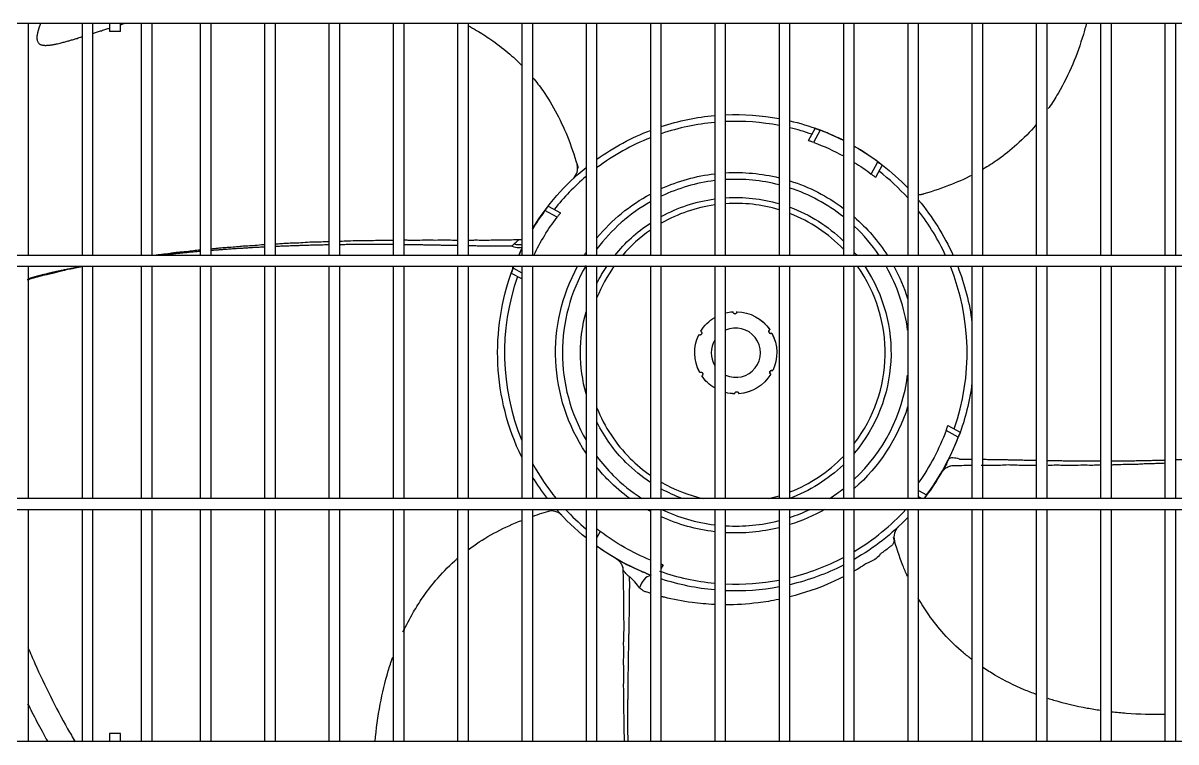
# Model space of a CAD drawing. Header units: millimetres. Extents: x 0 to 504600, y 0 to 118800.
# Drawn here: x 434387.5 to 434808.7, y 47617.4 to 47880 of the extents above; entities that cross this region are included whole.
import ezdxf

# ---------------------------------------------------------------- set-up
doc = ezdxf.new("R2010")
doc.units = ezdxf.units.MM
doc.header["$LTSCALE"] = 200
doc.layers.add('LG-AIRCON', color=240, linetype='Continuous')

# ---------------------------------------------------------------- blocks, each defined once
blk = doc.blocks.new('UXB+UXB')
at = {"layer": 'LG-AIRCON', "color": 0}
for p, q in [((-1831.81, 540.4), (-649.09, 540.4)), ((-1804.88, 455.6), (-1804.88, 540.4)), ((-1785.39, 540.39), (-1785.39, 455.61)), ((-1785.38, 540.39), (-1785.38, 455.61)), ((-1781.38, 455.61), (-1781.38, 540.39)), ((-1775.39, 540.4), (-1775.39, 537.4)), ((-1771.39, 537.4), (-1771.39, 540.4)), ((-1763.82, 540.39), (-1763.82, 455.61)), ((-1759.82, 455.61), (-1759.82, 540.39)), ((-1742.25, 540.39), (-1742.25, 455.61)), ((-1738.25, 455.61), (-1738.25, 540.39)), ((-1718.76, 540.39), (-1718.76, 455.61)), ((-1714.76, 455.61), (-1714.76, 540.39)), ((-1695.26, 540.39), (-1695.26, 455.61)), ((-1691.26, 455.61), (-1691.26, 540.39)), ((-1671.76, 540.39), (-1671.76, 455.61)), ((-1667.76, 455.61), (-1667.76, 540.39)), ((-1648.27, 540.39), (-1648.27, 455.61)), ((-1644.27, 455.61), (-1644.27, 540.39)), ((-1624.77, 540.39), (-1624.77, 455.61)), ((-1620.77, 455.61), (-1620.77, 540.39)), ((-1601.27, 540.39), (-1601.27, 455.61)), ((-1597.28, 455.61), (-1597.28, 540.39)), ((-1577.78, 540.39), (-1577.78, 455.61)), ((-1573.78, 455.61), (-1573.78, 540.39)), ((-1554.28, 540.39), (-1554.28, 455.61)), ((-1550.28, 455.61), (-1550.28, 540.39)), ((-1530.79, 540.39), (-1530.79, 455.61)), ((-1526.79, 455.61), (-1526.79, 540.39)), ((-1507.29, 540.39), (-1507.29, 455.61)), ((-1503.29, 455.61), (-1503.29, 540.39)), ((-1483.79, 540.39), (-1483.79, 455.61)), ((-1479.79, 455.61), (-1479.79, 540.39)), ((-1460.3, 540.39), (-1460.3, 455.61)), ((-1456.3, 455.61), (-1456.3, 540.39)), ((-1436.8, 540.39), (-1436.8, 455.61)), ((-1432.8, 455.61), (-1432.8, 540.39)), ((-1413.3, 540.39), (-1413.3, 455.61)), ((-1409.3, 455.61), (-1409.3, 540.39)), ((-1389.81, 540.39), (-1389.81, 455.61)), ((-1385.81, 455.61), (-1385.81, 540.39)), ((-1520.04, 497.54), (-1517.6, 501.99)), ((-1515.7, 501.29), (-1518.13, 496.86)), ((-1497.09, 485.32), (-1494.66, 489.75)), ((-1493.05, 488.52), (-1495.49, 484.07)), ((-1605.93, 483.65), (-1605.74, 483.83)), ((-1611.84, 469.54), (-1616.28, 471.97)), ((-1615.05, 473.58), (-1610.6, 471.14)), ((-649.09, 455.61), (-1831.81, 455.61)), ((-1831.81, 451.61), (-649.09, 451.61)), ((-1804.88, 366.83), (-1804.88, 451.61)), ((-1785.39, 451.61), (-1785.39, 366.83)), ((-1781.38, 366.83), (-1781.38, 451.61)), ((-1763.82, 451.61), (-1763.82, 366.83)), ((-1759.82, 366.83), (-1759.82, 451.61)), ((-1742.25, 451.61), (-1742.25, 366.83)), ((-1738.25, 366.83), (-1738.25, 451.61)), ((-1718.76, 451.61), (-1718.76, 366.83)), ((-1714.76, 366.83), (-1714.76, 451.61)), ((-1695.26, 451.61), (-1695.26, 366.83)), ((-1691.26, 366.83), (-1691.26, 451.61)), ((-1671.76, 451.61), (-1671.76, 366.83)), ((-1667.76, 366.83), (-1667.76, 451.61)), ((-1648.27, 451.61), (-1648.27, 366.83)), ((-1644.27, 366.83), (-1644.27, 451.61)), ((-1627.82, 450.94), (-1624.77, 449.26)), ((-1624.77, 451.61), (-1624.77, 366.83)), ((-1620.77, 366.83), (-1620.77, 451.61)), ((-1601.27, 451.61), (-1601.27, 366.83)), ((-1597.28, 366.83), (-1597.28, 451.61)), ((-1577.78, 451.61), (-1577.78, 366.83)), ((-1573.78, 366.83), (-1573.78, 451.61)), ((-1554.28, 451.61), (-1554.28, 366.83)), ((-1550.28, 366.83), (-1550.28, 451.61)), ((-1530.79, 451.61), (-1530.79, 366.83)), ((-1526.79, 366.83), (-1526.79, 451.61)), ((-1507.29, 451.61), (-1507.29, 366.83)), ((-1503.29, 366.83), (-1503.29, 451.61)), ((-1483.79, 451.61), (-1483.79, 366.83)), ((-1479.79, 366.83), (-1479.79, 451.61)), ((-1460.3, 451.61), (-1460.3, 366.83)), ((-1456.3, 366.83), (-1456.3, 451.61)), ((-1436.8, 451.61), (-1436.8, 366.83)), ((-1432.8, 366.83), (-1432.8, 451.61)), ((-1413.3, 451.61), (-1413.3, 366.83)), ((-1409.3, 366.83), (-1409.3, 451.61)), ((-1389.81, 451.61), (-1389.81, 366.83)), ((-1385.81, 366.83), (-1385.81, 451.61)), ((-1624.77, 446.98), (-1628.51, 449.04)), ((-1469.09, 393.51), (-1464.65, 391.07)), ((-1465.34, 389.17), (-1469.77, 391.6)), ((-649.09, 366.82), (-1831.81, 366.82)), ((-1479.79, 369.73), (-1476.88, 368.13)), ((-1478.66, 366.82), (-1479.79, 367.45)), ((-1831.81, 362.83), (-649.09, 362.83)), ((-1804.88, 278.04), (-1804.88, 362.83)), ((-1785.39, 362.83), (-1785.39, 278.04)), ((-1781.38, 278.04), (-1781.38, 362.83)), ((-1763.82, 362.83), (-1763.82, 278.04)), ((-1759.82, 278.04), (-1759.82, 362.83)), ((-1742.25, 362.83), (-1742.25, 278.04)), ((-1738.25, 278.04), (-1738.25, 362.83)), ((-1718.76, 362.83), (-1718.76, 278.04)), ((-1714.76, 278.04), (-1714.76, 362.83)), ((-1695.26, 362.83), (-1695.26, 278.04)), ((-1691.26, 278.04), (-1691.26, 362.83)), ((-1671.76, 362.83), (-1671.76, 278.04)), ((-1667.76, 278.04), (-1667.76, 362.83)), ((-1648.27, 362.83), (-1648.27, 278.04)), ((-1644.27, 278.04), (-1644.27, 362.83)), ((-1624.77, 362.83), (-1624.77, 278.04)), ((-1620.77, 278.04), (-1620.77, 362.83)), ((-1601.27, 362.83), (-1601.27, 278.04)), ((-1597.28, 278.04), (-1597.28, 362.83)), ((-1577.78, 362.83), (-1577.78, 278.04)), ((-1573.78, 278.04), (-1573.78, 362.83)), ((-1554.28, 362.83), (-1554.28, 278.04)), ((-1550.28, 278.04), (-1550.28, 362.83)), ((-1530.79, 362.83), (-1530.79, 278.04)), ((-1526.79, 278.04), (-1526.79, 362.83)), ((-1507.29, 362.83), (-1507.29, 278.04)), ((-1503.29, 278.04), (-1503.29, 362.83)), ((-1483.79, 362.83), (-1483.79, 278.04)), ((-1479.79, 278.04), (-1479.79, 362.83)), ((-1460.3, 362.83), (-1460.3, 278.04)), ((-1456.3, 278.04), (-1456.3, 362.83)), ((-1436.8, 362.83), (-1436.8, 278.04)), ((-1432.8, 278.04), (-1432.8, 362.83)), ((-1413.3, 362.83), (-1413.3, 278.04)), ((-1409.3, 278.04), (-1409.3, 362.83)), ((-1389.81, 362.83), (-1389.81, 278.04)), ((-1385.81, 278.04), (-1385.81, 362.83)), ((-1610.17, 360.7), (-1610.35, 360.9)), ((-1596.07, 354.79), (-1597.28, 352.59)), ((-1487.23, 356.46), (-1487.42, 356.28)), ((-1573.12, 342.57), (-1573.78, 341.37)), ((-649.09, 278.04), (-1831.81, 278.04)), ((-1775.39, 281.04), (-1775.39, 278.04)), ((-1771.39, 281.04), (-1775.39, 281.04)), ((-1771.39, 278.04), (-1771.39, 281.04))]:
    blk.add_line(p, q, dxfattribs=at)
at = {"layer": 'LG-AIRCON', "color": 0, "extrusion": (0, 0, -1)}
for centre, radius, start, end in [((1546.58, 420.05), 86.99, 71.7788, 84.9192), ((1546.58, 420.05), 86.99, 87.5599, 100.4611), ((1546.58, 420.05), 86.99, 54.354, 68.9829), ((1546.58, 420.05), 86.99, 103.1523, 110.4357), ((1546.58, 420.05), 81.91, 110.3267, 118.6663), ((1546.58, 420.05), 86.99, 119.8462, 136.2041), ((1546.58, 420.05), 81.91, 121.9061, 127.1733), ((1546.58, 420.05), 86.99, 31.4717, 51.0407), ((1546.58, 420.05), 65.82, 65.5875, 83.2781), ((1546.58, 420.05), 65.82, 86.7712, 103.8825), ((1546.58, 420.05), 65.82, 107.4994, 126.6469), ((1546.58, 420.05), 65.82, 39.6281, 61.7062), ((1546.58, 420.05), 56.71, 61.3406, 82.1925), ((1546.58, 420.05), 56.71, 86.2537, 106.1662), ((1546.58, 420.05), 56.71, 110.4244, 133.8468), ((1546.58, 420.05), 86.99, 140.1562, 155.8727), ((1546.58, 420.05), 81.91, 25.7297, 37.1733), ((1546.58, 420.05), 65.82, 131.1187, 147.3019), ((1546.58, 420.05), 56.71, 38.8237, 56.6212), ((1546.58, 420.05), 65.82, 32.6925, 33.8006), ((1546.58, 420.05), 56.71, 139.7531, 141.1706), ((1546.58, 420.05), 65.82, 326.1881, 28.6481), ((1546.58, 420.05), 56.71, 26.6287, 33.8063), ((1546.58, 420.05), 56.71, 146.1881, 220.2356), ((1546.58, 420.05), 65.82, 151.3463, 162.5288), ((1546.58, 420.05), 86.99, 158.7281, 172.7104), ((1546.58, 420.05), 86.99, 334.013, 20.4357), ((1546.58, 420.05), 56.71, 344.6606, 15.3281), ((1546.58, 420.05), 15, 75.7067, 85.8849), ((1546.58, 420.05), 15, 75.707, 85.7851), ((1546.91, 435.05), 0.75, 180.1825, 357.3175), ((1546.58, 420.05), 15, 91.5149, 145.7851), ((1546.58, 420.05), 15, 91.6151, 145.8849), ((1546.58, 420.05), 15, 31.5149, 59.0994), ((1546.58, 420.05), 15, 31.6151, 59.0993), ((1546.58, 420.05), 15, 331.6151, 25.8849), ((1546.58, 420.05), 15, 331.5149, 25.7851), ((1559.73, 427.27), 0.75, 120.1825, 297.3175), ((1533.76, 427.83), 0.75, 240.1825, 57.3175), ((1546.58, 420.05), 15, 151.5149, 205.7863), ((1546.58, 420.05), 15, 151.6151, 205.8849), ((1559.4, 412.27), 0.75, 60.1825, 237.3175), ((1533.43, 412.84), 0.75, 300.1825, 117.3175), ((1546.58, 420.05), 15, 300.8995, 325.8849), ((1546.58, 420.05), 15, 300.8996, 325.7851), ((1546.58, 420.05), 15, 211.6151, 265.8849), ((1546.58, 420.05), 15, 211.5137, 265.7851), ((1546.58, 420.05), 86.99, 187.2888, 200.4357), ((1546.58, 420.05), 15, 271.6151, 284.293), ((1546.58, 420.05), 15, 271.5149, 284.2929), ((1546.25, 405.06), 0.75, 0.1825, 177.3175), ((1546.58, 420.05), 65.82, 197.46, 228.87), ((1546.58, 420.05), 56.71, 315, 333.36), ((1546.58, 420.05), 81.91, 200.3267, 215.3728), ((1546.58, 420.05), 56.71, 303.3675, 315), ((1546.58, 420.05), 56.71, 226.1419, 249.8006), ((1546.58, 420.05), 86.99, 207.6697, 217.7283), ((1546.58, 420.05), 65.82, 315, 320.3606), ((1546.58, 420.05), 86.99, 322.2719, 328.5298), ((1546.58, 420.05), 65.82, 306.0225, 315), ((1546.58, 420.05), 56.71, 290.1825, 298.6481), ((1546.58, 420.05), 86.99, 308.9608, 318.8617), ((1546.58, 420.05), 65.82, 298.2825, 299.5987), ((1546.58, 420.05), 65.82, 240.3844, 252.4894), ((1546.58, 420.05), 65.82, 276.7106, 294.4012), ((1546.58, 420.05), 86.99, 223.7974, 240.1554), ((1546.58, 420.05), 81.91, 292.3896, 307.1733), ((1546.58, 420.05), 65.82, 256.1063, 273.2175), ((1546.58, 420.05), 86.99, 297.6697, 305.6475), ((1546.58, 420.05), 86.99, 243.1491, 256.8469), ((1546.58, 420.05), 86.99, 275.0787, 288.2204), ((1546.58, 420.05), 86.99, 259.5381, 272.4392)]:
    blk.add_arc(centre, radius, start, end, dxfattribs=at)
at = {"layer": 'LG-AIRCON', "color": 0}
for radius, start, end in [(84.49, 95.2309, 108.779), (84.49, 79.2259, 92.5124), (84.49, 70.7868, 76.4509), (86.91, 63.1224, 69.1851), (84.49, 111.6703, 126.8719), (86.91, 53.3149, 60.1257), (84.49, 130.3428, 141.7132), (84.49, 41.9985, 51.7132), (63.32, 96.9862, 115.4419), (63.32, 75.5606, 93.3525), (63.32, 51.6487, 71.7863), (86.91, 143.3149, 148.6118), (63.32, 119.52, 143.19), (54.55, 98.1225, 119.9138), (54.55, 73.17, 93.8925), (84.49, 24.8886, 37.7673), (54.55, 43.9256, 68.7262), (54.55, 124.8862, 139.32), (63.32, 34.1663, 46.8731), (86.91, 154.1151, 155.8497), (63.32, 149.7431, 210.2569), (54.55, 144.6525, 158.3381), (54.55, 322.5206, 35.3531), (63.32, 7.4588, 29.8969), (84.49, 340.7868, 21.933), (84.49, 160.7868, 202.2588), (9, 245.7, 114.3), (9, 148.86, 211.14), (63.32, 313.1269, 352.5413), (54.55, 201.6619, 225), (86.91, 323.3149, 339.1851), (84.49, 208.5801, 219.0506), (63.32, 216.81, 225), (54.55, 225, 235.1138), (54.55, 291.2737, 316.0744), (63.32, 225, 237.2006), (54.55, 240.0863, 257.3662), (54.55, 282.6281, 286.83), (63.32, 302.7938, 308.3513), (84.49, 222.6368, 229.6553), (63.32, 244.6538, 263.0137), (63.32, 288.2138, 295.3407), (84.49, 300.8221, 317.3623), (63.32, 266.6475, 284.4394), (86.91, 234.3167, 249.1851), (84.49, 283.5504, 297.7135), (84.49, 250.7868, 264.7704), (84.49, 267.4888, 280.7754)]:
    blk.add_arc((-1546.58, 420.05), radius, start, end, dxfattribs=at)
at = {"layer": 'LG-AIRCON', "color": 0, "extrusion": (5.89787e-06, 5.50525e-06, 1)}
blk.add_arc((-1609.36, 487.29, -0.02), 5, 313.0877, 16.4735, dxfattribs=at)
at = {"layer": 'LG-AIRCON', "color": 0, "extrusion": (5.03151e-06, -5.39034e-06, 1)}
blk.add_arc((-1479.34, 482.83, -0.02), 5, 264.8443, 286.4677, dxfattribs=at)
at = {"layer": 'LG-AIRCON', "color": 0, "extrusion": (-5.25028e-06, 5.62471e-06, 1)}
blk.add_arc((-1613.82, 357.28, 0.02), 5, 43.0877, 106.4725, dxfattribs=at)
at = {"layer": 'LG-AIRCON', "color": 0, "extrusion": (-6.04419e-06, -5.64183e-06, 1)}
blk.add_arc((-1483.8, 352.82, 0.02), 5, 133.0877, 196.4734, dxfattribs=at)
at = {"layer": 'LG-AIRCON', "color": 0}
for centre, major_axis, ratio, start_param, end_param in [((-1628.05, 462.77), (-4.43, 2.32), 0.512974, 1.938544, 2.629244), ((-1632.78, 452.17), (4.68, -1.75), 0.588101, 0, 0.392495), ((-1578.7, 333.86), (1.75, 4.68), 0.588101, 0.279088, 1.726902)]:
    blk.add_ellipse(centre, major_axis=major_axis, ratio=ratio, start_param=start_param, end_param=end_param, dxfattribs=at)
for points, knots in [([(-1800.44, 540.42), (-1800.59, 540.06), (-1801.18, 538.64), (-1801.82, 536.7), (-1801.91, 534.68), (-1801.67, 533.76), (-1801.31, 533.19), (-1800.86, 532.75), (-1800.46, 532.56), (-1800.15, 532.49)], [0, 0, 0, 0, 0.125875, 0.501642, 0.656556, 0.790033, 0.847053, 0.89779, 1, 1, 1, 1]), ([(-1771.39, 539.84), (-1771.08, 539.93), (-1770.43, 540.13), (-1769.75, 540.34), (-1769.39, 540.45), (-1769.37, 540.45)], [0, 0, 0, 0, 0.464341, 0.973106, 1, 1, 1, 1]), ([(-1644.2, 539.42), (-1643.21, 538.89), (-1640.45, 537.34), (-1635.56, 534.24), (-1629.97, 529.99), (-1626.31, 526.59), (-1624.68, 524.92)], [0, 0, 0, 0, 0.139399, 0.390327, 0.714739, 1, 1, 1, 1]), ([(-1418.49, 540.37), (-1418.84, 539), (-1420.24, 533.95), (-1423.34, 525.24), (-1427.74, 516.37), (-1431.09, 511.1), (-1432.35, 509.27), (-1432.46, 509.12)], [0, 0, 0, 0, 0.124316, 0.45964, 0.807719, 0.983963, 1, 1, 1, 1]), ([(-1800.28, 532.53), (-1800.13, 532.48), (-1799.87, 532.42), (-1799.57, 532.37), (-1799.12, 532.32), (-1798.75, 532.31), (-1798.31, 532.32), (-1797.8, 532.35), (-1797.35, 532.39), (-1796.75, 532.47), (-1796.23, 532.55), (-1795.59, 532.66), (-1794.99, 532.78), (-1794.23, 532.94), (-1793.44, 533.13), (-1792.63, 533.33), (-1791.9, 533.52), (-1791.17, 533.72), (-1790.29, 533.96), (-1789.38, 534.23), (-1788.31, 534.54), (-1787.36, 534.83), (-1786.39, 535.12), (-1785.77, 535.31), (-1785.44, 535.42), (-1785.39, 535.43)], [0, 0, 0, 0, 0.061068, 0.102482, 0.143896, 0.18531, 0.226724, 0.268138, 0.309552, 0.350965, 0.392379, 0.433793, 0.475207, 0.516621, 0.578742, 0.620156, 0.66157, 0.702984, 0.744398, 0.806519, 0.847933, 0.910054, 0.951468, 0.992881, 1, 1, 1, 1]), ([(-1781.27, 536.73), (-1781.22, 536.75), (-1780.71, 536.91), (-1779.73, 537.22), (-1778.47, 537.62), (-1777.24, 538.01), (-1776.25, 538.32), (-1775.58, 538.53), (-1775.4, 538.59)], [0, 0, 0, 0, 0.02815, 0.268086, 0.508023, 0.66798, 0.907917, 1, 1, 1, 1]), ([(-1771.39, 537.4), (-1771.39, 537.4), (-1771.41, 537.4), (-1771.5, 537.4), (-1771.58, 537.4), (-1771.83, 537.4), (-1771.98, 537.4), (-1772.33, 537.4), (-1772.54, 537.4), (-1772.96, 537.4), (-1773.19, 537.4), (-1773.64, 537.4), (-1773.86, 537.4), (-1774.28, 537.4), (-1774.48, 537.4), (-1774.83, 537.4), (-1774.98, 537.4), (-1775.21, 537.4), (-1775.3, 537.4), (-1775.37, 537.4), (-1775.39, 537.4), (-1775.39, 537.4)], [0, 0, 0, 0, 0.072796, 0.072796, 0.180355, 0.180355, 0.287914, 0.287914, 0.395473, 0.395473, 0.503031, 0.503031, 0.61059, 0.61059, 0.718149, 0.718149, 0.825708, 0.825708, 0.933267, 0.933267, 1, 1, 1, 1]), ([(-1620.68, 520.49), (-1619.42, 518.98), (-1616.23, 514.8), (-1611.66, 507.29), (-1607.42, 497.75), (-1605.16, 490.98), (-1604.2, 487.48)], [0, 0, 0, 0, 0.160983, 0.427877, 0.710763, 1, 1, 1, 1]), ([(-1517.6, 501.99), (-1517.6, 501.99), (-1517.56, 501.97), (-1517.42, 501.93), (-1517.32, 501.89), (-1517.06, 501.79), (-1516.89, 501.74), (-1516.54, 501.61), (-1516.34, 501.53), (-1515.99, 501.4), (-1515.84, 501.35), (-1515.7, 501.29)], [0, 0, 0, 0, 0.211758, 0.211758, 0.423432, 0.423432, 0.636431, 0.636431, 0.852021, 0.852021, 1, 1, 1, 1]), ([(-1507.73, 497.86), (-1507.93, 497.96), (-1508.13, 498.05), (-1509.3, 498.59), (-1510.27, 499.03), (-1512.11, 499.85), (-1512.97, 500.23), (-1514.62, 500.94), (-1515.42, 501.27), (-1516.21, 501.56)], [0, 0, 0, 0, 0.07319, 0.07319, 0.416738, 0.416738, 0.719921, 0.719921, 1, 1, 1, 1]), ([(-1436.79, 503.47), (-1436.84, 503.4), (-1439.05, 500.79), (-1443.48, 496.2), (-1450.08, 490.94), (-1454.37, 488.19), (-1456.21, 487.11)], [0, 0, 0, 0, 0.009856, 0.405385, 0.751633, 1, 1, 1, 1]), ([(-1518.13, 496.86), (-1518.34, 496.94), (-1518.56, 497.02), (-1518.97, 497.16), (-1519.16, 497.23), (-1519.5, 497.35), (-1519.64, 497.4), (-1519.87, 497.48), (-1519.95, 497.51), (-1520.02, 497.53), (-1520.04, 497.54), (-1520.04, 497.54)], [0, 0, 0, 0, 0.21816, 0.21816, 0.436362, 0.436362, 0.653817, 0.653817, 0.868707, 0.868707, 1, 1, 1, 1]), ([(-1494.66, 489.75), (-1494.48, 489.61), (-1494.29, 489.47), (-1493.95, 489.21), (-1493.78, 489.09), (-1493.5, 488.87), (-1493.38, 488.78), (-1493.19, 488.63), (-1493.12, 488.58), (-1493.06, 488.53), (-1493.05, 488.52), (-1493.05, 488.52)], [0, 0, 0, 0, 0.217793, 0.217793, 0.435623, 0.435623, 0.652794, 0.652794, 0.867695, 0.867695, 1, 1, 1, 1]), ([(-1495.49, 484.07), (-1495.49, 484.07), (-1495.52, 484.1), (-1495.64, 484.19), (-1495.72, 484.26), (-1495.94, 484.43), (-1496.07, 484.53), (-1496.37, 484.77), (-1496.54, 484.9), (-1496.84, 485.13), (-1496.96, 485.22), (-1497.09, 485.32)], [0, 0, 0, 0, 0.211356, 0.211356, 0.422617, 0.422617, 0.635365, 0.635365, 0.851032, 0.851032, 1, 1, 1, 1]), ([(-1460.27, 484.9), (-1463.06, 483.48), (-1469.24, 480.77), (-1475.65, 478.63), (-1479.16, 477.67)], [0, 0, 0, 0, 0.466455, 1, 1, 1, 1]), ([(-1616.28, 471.97), (-1616.14, 472.16), (-1616, 472.34), (-1615.74, 472.69), (-1615.62, 472.85), (-1615.4, 473.13), (-1615.31, 473.25), (-1615.16, 473.44), (-1615.11, 473.51), (-1615.06, 473.57), (-1615.05, 473.58), (-1615.05, 473.58)], [0, 0, 0, 0, 0.217793, 0.217793, 0.435623, 0.435623, 0.652794, 0.652794, 0.867695, 0.867695, 1, 1, 1, 1]), ([(-1610.6, 471.14), (-1610.6, 471.14), (-1610.62, 471.11), (-1610.72, 471), (-1610.78, 470.91), (-1610.96, 470.69), (-1611.06, 470.56), (-1611.29, 470.26), (-1611.43, 470.09), (-1611.65, 469.79), (-1611.75, 469.67), (-1611.84, 469.54)], [0, 0, 0, 0, 0.211356, 0.211356, 0.422617, 0.422617, 0.635365, 0.635365, 0.851032, 0.851032, 1, 1, 1, 1]), ([(-1718.77, 459.48), (-1718.83, 459.48), (-1720.05, 459.39), (-1722.07, 459.18), (-1724.2, 459.03), (-1725.94, 458.96), (-1727.57, 458.88), (-1729.68, 458.6), (-1732, 458.45), (-1734.18, 458.31), (-1736.21, 458.12), (-1737.51, 457.96), (-1738.29, 457.88)], [0, 0, 0, 0, 0.008799, 0.183646, 0.34505, 0.408603, 0.460825, 0.566791, 0.701254, 0.778856, 0.862109, 1, 1, 1, 1]), ([(-1695.27, 460.61), (-1695.45, 460.59), (-1696.57, 460.51), (-1698.29, 460.47), (-1700.5, 460.45), (-1702.89, 460.35), (-1705.42, 460.15), (-1707.57, 460.05), (-1709.29, 460.02), (-1710.87, 459.98), (-1712.66, 459.79), (-1714.07, 459.71), (-1714.75, 459.68)], [0, 0, 0, 0, 0.026236, 0.165323, 0.245888, 0.332132, 0.514466, 0.68062, 0.745287, 0.79789, 0.90324, 1, 1, 1, 1]), ([(-1695.28, 459.43), (-1695.79, 459.42), (-1696.64, 459.4), (-1698.16, 459.37), (-1699.51, 459.34), (-1701.2, 459.3), (-1702.72, 459.26), (-1704.38, 459.21), (-1705.85, 459.16), (-1707.33, 459.11), (-1708.96, 459.06), (-1710.44, 459), (-1712.07, 458.94), (-1713.4, 458.88), (-1714.41, 458.84), (-1714.75, 458.82)], [0, 0, 0, 0, 0.079108, 0.130174, 0.232307, 0.283373, 0.385506, 0.462105, 0.538704, 0.615303, 0.691903, 0.794035, 0.845101, 0.947234, 1, 1, 1, 1]), ([(-1671.82, 461.06), (-1672.11, 461.06), (-1673.41, 461.03), (-1674.82, 461.04), (-1676.44, 461.07), (-1677.27, 461.06), (-1678.8, 460.97), (-1680.58, 460.89), (-1682.75, 460.93), (-1685.28, 460.94), (-1688.15, 460.8), (-1690.12, 460.72), (-1691.2, 460.71), (-1691.25, 460.71)], [0, 0, 0, 0, 0.047203, 0.219949, 0.250675, 0.278328, 0.333689, 0.467407, 0.546264, 0.63201, 0.815334, 0.990362, 1, 1, 1, 1]), ([(-1671.74, 459.53), (-1671.86, 459.53), (-1672.31, 459.54), (-1673.23, 459.54), (-1674.53, 459.55), (-1675.99, 459.56), (-1677.45, 459.56), (-1678.92, 459.57), (-1680.4, 459.57), (-1681.73, 459.56), (-1683.24, 459.56), (-1684.6, 459.55), (-1686.28, 459.54), (-1687.61, 459.53), (-1689.25, 459.52), (-1690.35, 459.5), (-1691.12, 459.49), (-1691.23, 459.49)], [0, 0, 0, 0, 0.018658, 0.069393, 0.145495, 0.221596, 0.297698, 0.3738, 0.449902, 0.526003, 0.576738, 0.678207, 0.728941, 0.83041, 0.881145, 0.982614, 1, 1, 1, 1]), ([(-1648.23, 459.16), (-1648.68, 459.17), (-1649.6, 459.19), (-1650.86, 459.21), (-1652.12, 459.23), (-1653.38, 459.26), (-1654.63, 459.28), (-1655.88, 459.31), (-1657.12, 459.33), (-1658.37, 459.35), (-1659.62, 459.38), (-1660.88, 459.4), (-1662.15, 459.42), (-1663.58, 459.44), (-1664.87, 459.46), (-1666.35, 459.48), (-1667.21, 459.49), (-1667.74, 459.49), (-1667.77, 459.49)], [0, 0, 0, 0, 0.071605, 0.144526, 0.19314, 0.266061, 0.338983, 0.387597, 0.460518, 0.533439, 0.582053, 0.654974, 0.727896, 0.77651, 0.873738, 0.922352, 0.995273, 1, 1, 1, 1]), ([(-1648.25, 461), (-1648.39, 461), (-1649.47, 461.06), (-1652.54, 461.18), (-1655.64, 461.07), (-1658.1, 461.12), (-1659.35, 461.15), (-1661.18, 461.13), (-1663.14, 460.96), (-1665.64, 461.08), (-1666.93, 461.12), (-1667.44, 461.12)], [0, 0, 0, 0, 0.020061, 0.161151, 0.438961, 0.54767, 0.590018, 0.628584, 0.811988, 0.925322, 1, 1, 1, 1]), ([(-1628.46, 458.94), (-1628.62, 458.94), (-1629.03, 458.94), (-1629.88, 458.93), (-1630.8, 458.93), (-1631.74, 458.94), (-1632.57, 458.93), (-1633.39, 458.94), (-1634.34, 458.95), (-1635.35, 458.95), (-1636.46, 458.96), (-1637.45, 458.98), (-1638.52, 458.99), (-1639.51, 459), (-1640.52, 459.02), (-1641.67, 459.04), (-1642.69, 459.05), (-1643.62, 459.07), (-1644.12, 459.08), (-1644.32, 459.08)], [0, 0, 0, 0, 0.033268, 0.086429, 0.166172, 0.219334, 0.272495, 0.325657, 0.378819, 0.458561, 0.511723, 0.591466, 0.644627, 0.697789, 0.777532, 0.830693, 0.910436, 0.963598, 1, 1, 1, 1]), ([(-1624.79, 461.32), (-1626.75, 461.25), (-1630.71, 461.14), (-1634.93, 461.11), (-1637.79, 461.09), (-1639.01, 461.1), (-1640.32, 461.09), (-1641.41, 461.11), (-1642.42, 461.1), (-1643.36, 461.06), (-1643.96, 461.03), (-1644.3, 461)], [0, 0, 0, 0, 0.295836, 0.599217, 0.63578, 0.724251, 0.792145, 0.857546, 0.898871, 0.942551, 1, 1, 1, 1]), ([(-1628.46, 458.94), (-1628.46, 458.94), (-1628.46, 458.94), (-1628.17, 459.25), (-1627.87, 459.54), (-1627.57, 459.81)], [0, 0, 0, 0, 0.000046, 0.000046, 1, 1, 1, 1]), ([(-1627.57, 459.81), (-1627.05, 460.28), (-1626.54, 460.72), (-1625.98, 461.16), (-1625.88, 461.25), (-1625.91, 461.27)], [0, 0, 0, 0, 0.677972, 0.677972, 1, 1, 1, 1]), ([(-1624.76, 461.42), (-1625.16, 461.28), (-1625.59, 461.2), (-1626.01, 461.26), (-1626.02, 461.26)], [0, 0, 0, 0, 0.962907, 1, 1, 1, 1]), ([(-1742.23, 457.52), (-1742.44, 457.51), (-1743.02, 457.46), (-1744.51, 457.33), (-1746.68, 456.97), (-1749.23, 456.78), (-1751.51, 456.55), (-1753.8, 456.25), (-1756.07, 455.91), (-1757.98, 455.73), (-1759, 455.61)], [0, 0, 0, 0, 0.037568, 0.099793, 0.235444, 0.406173, 0.503648, 0.608785, 0.82508, 1, 1, 1, 1]), ([(-1742.23, 457.03), (-1742.45, 457.02), (-1743.3, 456.94), (-1744.47, 456.84), (-1746.04, 456.7), (-1747.45, 456.56), (-1749.04, 456.41), (-1750.47, 456.27), (-1751.89, 456.12), (-1753.45, 455.96), (-1754.83, 455.82), (-1755.95, 455.69), (-1756.47, 455.64), (-1756.67, 455.61)], [0, 0, 0, 0, 0.045948, 0.175933, 0.240925, 0.370909, 0.468398, 0.565886, 0.663374, 0.760863, 0.890847, 0.955839, 1, 1, 1, 1]), ([(-1718.86, 458.63), (-1719.14, 458.61), (-1720.09, 458.56), (-1721.35, 458.5), (-1722.97, 458.41), (-1724.42, 458.32), (-1726.03, 458.22), (-1727.64, 458.12), (-1729.09, 458.03), (-1730.71, 457.92), (-1732.18, 457.82), (-1733.83, 457.7), (-1735.29, 457.6), (-1736.74, 457.48), (-1737.71, 457.41), (-1738.19, 457.37), (-1738.21, 457.37)], [0, 0, 0, 0, 0.043677, 0.144139, 0.194371, 0.294833, 0.370179, 0.445526, 0.545988, 0.596219, 0.696681, 0.772028, 0.847375, 0.922721, 0.998068, 1, 1, 1, 1]), ([(-1628.32, 458.92), (-1627.42, 458.63), (-1626.56, 458.47), (-1625.41, 458.47), (-1625.03, 458.54), (-1624.75, 458.66)], [0, 0, 0, 0, 0.604116, 0.604116, 1, 1, 1, 1]), ([(-1785.43, 451.44), (-1786.08, 451.31), (-1788.24, 450.86), (-1790.35, 450.46), (-1793.85, 449.69), (-1795.9, 449.05), (-1798.26, 448.54), (-1800.07, 448.14), (-1801.89, 447.68), (-1803.35, 447.24), (-1804.31, 446.96), (-1804.91, 446.78), (-1805.21, 446.68), (-1805.37, 446.63)], [0, 0, 0, 0, 0.098734, 0.346332, 0.396322, 0.571696, 0.645977, 0.72631, 0.812723, 0.903867, 0.955533, 0.977657, 1, 1, 1, 1]), ([(-1785.45, 451.53), (-1785.67, 451.49), (-1786.45, 451.35), (-1787.5, 451.16), (-1788.87, 450.9), (-1789.96, 450.68), (-1791.32, 450.41), (-1792.39, 450.19), (-1793.59, 449.93), (-1794.66, 449.7), (-1795.85, 449.44), (-1797.03, 449.16), (-1798.09, 448.91), (-1799.13, 448.65), (-1800.18, 448.39), (-1801.21, 448.12), (-1802.22, 447.85), (-1803.22, 447.57), (-1804.16, 447.3), (-1804.7, 447.14), (-1804.88, 447.08)], [0, 0, 0, 0, 0.032531, 0.11396, 0.154675, 0.236104, 0.276818, 0.358248, 0.398962, 0.460034, 0.521106, 0.582177, 0.643249, 0.683964, 0.745036, 0.806107, 0.846822, 0.907894, 0.968965, 1, 1, 1, 1]), ([(-1628.51, 449.04), (-1628.51, 449.04), (-1628.5, 449.07), (-1628.45, 449.21), (-1628.42, 449.32), (-1628.32, 449.58), (-1628.26, 449.74), (-1628.13, 450.09), (-1628.06, 450.3), (-1627.93, 450.64), (-1627.87, 450.79), (-1627.82, 450.94)], [0, 0, 0, 0, 0.211758, 0.211758, 0.423432, 0.423432, 0.636431, 0.636431, 0.852021, 0.852021, 1, 1, 1, 1]), ([(-1547.68, 435.03), (-1547.68, 434.84), (-1547.5, 434.44), (-1547.01, 434.26), (-1546.63, 434.34), (-1546.38, 434.51), (-1546.22, 434.77), (-1546.18, 434.97), (-1546.18, 435.06)], [0, 0, 0, 0, 0.25, 0.5, 0.625, 0.75, 0.875, 1, 1, 1, 1]), ([(-1534.16, 428.5), (-1534.32, 428.4), (-1534.58, 428.04), (-1534.5, 427.53), (-1534.23, 427.24), (-1533.96, 427.11), (-1533.65, 427.1), (-1533.46, 427.17), (-1533.38, 427.22)], [0, 0, 0, 0, 0.25, 0.5, 0.625, 0.75, 0.875, 1, 1, 1, 1]), ([(-1533.06, 413.52), (-1533.22, 413.61), (-1533.66, 413.66), (-1534.06, 413.32), (-1534.18, 412.95), (-1534.16, 412.65), (-1534.01, 412.38), (-1533.86, 412.25), (-1533.78, 412.2)], [0, 0, 0, 0, 0.25, 0.5, 0.625, 0.75, 0.875, 1, 1, 1, 1]), ([(-1469.77, 391.6), (-1469.69, 391.82), (-1469.62, 392.03), (-1469.47, 392.44), (-1469.4, 392.63), (-1469.28, 392.97), (-1469.23, 393.12), (-1469.15, 393.34), (-1469.12, 393.42), (-1469.1, 393.49), (-1469.09, 393.51), (-1469.09, 393.51)], [0, 0, 0, 0, 0.21816, 0.21816, 0.436362, 0.436362, 0.653817, 0.653817, 0.868707, 0.868707, 1, 1, 1, 1]), ([(-1468.77, 381.2), (-1468.68, 381.4), (-1468.58, 381.61), (-1468.04, 382.77), (-1467.6, 383.74), (-1466.79, 385.58), (-1466.41, 386.44), (-1465.7, 388.1), (-1465.36, 388.89), (-1465.07, 389.68)], [0, 0, 0, 0, 0.07319, 0.07319, 0.416738, 0.416738, 0.719921, 0.719921, 1, 1, 1, 1]), ([(-1464.65, 391.07), (-1464.65, 391.07), (-1464.66, 391.03), (-1464.71, 390.89), (-1464.74, 390.79), (-1464.84, 390.53), (-1464.9, 390.37), (-1465.03, 390.01), (-1465.1, 389.81), (-1465.23, 389.46), (-1465.29, 389.32), (-1465.34, 389.17)], [0, 0, 0, 0, 0.211758, 0.211758, 0.423432, 0.423432, 0.636431, 0.636431, 0.852021, 0.852021, 1, 1, 1, 1]), ([(-1464.84, 381.19), (-1465.74, 381.48), (-1466.6, 381.63), (-1467.99, 381.64), (-1468.51, 381.48), (-1468.77, 381.2)], [0, 0, 0, 0, 0.5, 0.5, 1, 1, 1, 1]), ([(-1464.7, 381.17), (-1464.54, 381.17), (-1464.13, 381.17), (-1463.28, 381.17), (-1462.36, 381.18), (-1461.42, 381.17), (-1460.77, 381.17), (-1460.4, 381.17), (-1460.3, 381.17)], [0, 0, 0, 0, 0.114118, 0.296477, 0.570016, 0.752375, 0.934735, 1, 1, 1, 1]), ([(-1456.97, 379.01), (-1456.8, 379.01), (-1456.38, 379.01), (-1455.38, 379.01), (-1454.15, 379), (-1452.84, 379.02), (-1451.75, 378.99), (-1450.74, 379), (-1449.12, 379.07), (-1447.28, 379.24), (-1444.47, 379.08), (-1440.71, 378.93), (-1438.32, 379.01), (-1436.79, 379)], [0, 0, 0, 0, 0.023979, 0.057821, 0.139707, 0.202549, 0.263082, 0.301331, 0.341759, 0.491813, 0.616194, 0.749702, 1, 1, 1, 1]), ([(-1456.3, 381.14), (-1456.06, 381.13), (-1455.52, 381.13), (-1454.65, 381.12), (-1453.65, 381.1), (-1452.64, 381.09), (-1451.49, 381.07), (-1450.47, 381.05), (-1449.3, 381.03), (-1448.13, 381.01), (-1446.93, 380.99), (-1445.88, 380.97), (-1444.8, 380.94), (-1443.57, 380.92), (-1442.3, 380.9), (-1441.04, 380.87), (-1439.78, 380.85), (-1438.53, 380.82), (-1437.54, 380.8), (-1437.01, 380.79), (-1436.8, 380.79)], [0, 0, 0, 0, 0.040122, 0.086532, 0.132942, 0.202558, 0.248968, 0.318584, 0.364994, 0.43461, 0.504225, 0.550636, 0.597046, 0.666662, 0.736277, 0.782688, 0.852303, 0.921919, 0.968329, 1, 1, 1, 1]), ([(-1432.8, 380.72), (-1432.62, 380.72), (-1431.98, 380.7), (-1431.01, 380.69), (-1429.58, 380.67), (-1428.29, 380.65), (-1426.81, 380.63), (-1425.48, 380.61), (-1424.16, 380.6), (-1422.68, 380.59), (-1421.38, 380.57), (-1419.93, 380.56), (-1418.63, 380.55), (-1417.17, 380.55), (-1415.71, 380.54), (-1414.42, 380.54), (-1413.62, 380.54), (-1413.31, 380.54)], [0, 0, 0, 0, 0.027433, 0.102463, 0.152482, 0.252522, 0.302541, 0.377571, 0.4526, 0.50262, 0.602659, 0.652679, 0.727708, 0.802738, 0.877767, 0.952797, 1, 1, 1, 1]), ([(-1432.46, 378.98), (-1431.44, 379.02), (-1429.84, 379.14), (-1427.2, 379.01), (-1423.93, 378.94), (-1420.75, 379.09), (-1418.34, 379.06), (-1416.72, 379.04), (-1415.89, 379.04), (-1414.75, 379.11), (-1413.84, 379.16), (-1413.31, 379.18)], [0, 0, 0, 0, 0.153476, 0.264532, 0.383214, 0.619071, 0.799507, 0.831601, 0.860485, 0.918311, 1, 1, 1, 1]), ([(-1409.3, 380.55), (-1408.94, 380.55), (-1408.24, 380.55), (-1406.88, 380.56), (-1405.55, 380.57), (-1403.91, 380.59), (-1402.6, 380.6), (-1400.95, 380.63), (-1399.64, 380.65), (-1398, 380.67), (-1396.67, 380.7), (-1395, 380.74), (-1393.65, 380.77), (-1391.96, 380.81), (-1390.76, 380.84), (-1389.91, 380.86), (-1389.73, 380.87)], [0, 0, 0, 0, 0.054128, 0.105118, 0.207098, 0.258088, 0.360068, 0.411058, 0.513038, 0.564028, 0.666008, 0.716998, 0.818978, 0.869968, 0.971948, 1, 1, 1, 1]), ([(-1409.29, 379.17), (-1409.06, 379.17), (-1407.53, 379.18), (-1405.01, 379.31), (-1402.72, 379.4), (-1400.91, 379.4), (-1399.68, 379.4), (-1398.48, 379.45), (-1396.8, 379.59), (-1394.87, 379.64), (-1392.66, 379.66), (-1391.08, 379.72), (-1390.13, 379.78), (-1389.74, 379.8)], [0, 0, 0, 0, 0.032499, 0.217887, 0.394885, 0.465501, 0.52211, 0.573462, 0.630237, 0.769056, 0.849466, 0.935544, 1, 1, 1, 1]), ([(-1385.83, 380.99), (-1385.34, 381.01), (-1384.2, 381.05), (-1382.72, 381.11), (-1381.09, 381.17), (-1379.61, 381.23), (-1377.94, 381.31), (-1376.43, 381.38), (-1374.93, 381.45), (-1373.28, 381.53), (-1371.81, 381.61), (-1370.19, 381.7), (-1368.74, 381.78), (-1367.34, 381.87), (-1366.59, 381.91), (-1366.31, 381.93)], [0, 0, 0, 0, 0.075374, 0.176188, 0.226595, 0.327409, 0.403019, 0.47863, 0.55424, 0.629851, 0.730665, 0.781072, 0.881886, 0.957497, 1, 1, 1, 1]), ([(-1470.99, 376.83), (-1470.74, 377.19), (-1470.13, 377.9), (-1468.79, 378.58), (-1467.71, 378.93), (-1467.15, 378.85), (-1467.14, 378.84)], [0, 0, 0, 0, 0.282775, 0.623842, 0.989494, 1, 1, 1, 1]), ([(-1468.37, 378.79), (-1466.41, 378.86), (-1463.73, 378.93), (-1461.03, 378.97), (-1460.3, 378.98)], [0, 0, 0, 0, 0.728232, 1, 1, 1, 1]), ([(-1476.88, 368.13), (-1477.02, 367.95), (-1477.16, 367.76), (-1477.42, 367.42), (-1477.54, 367.26), (-1477.74, 367), (-1477.82, 366.9), (-1477.89, 366.81)], [0, 0, 0, 0, 0.355398, 0.355398, 0.710856, 0.710856, 1, 1, 1, 1]), ([(-1644.34, 348.07), (-1643.67, 348.58), (-1640.35, 351), (-1633.97, 354.88), (-1627.89, 357.6), (-1624.78, 358.83)], [0, 0, 0, 0, 0.112654, 0.555033, 1, 1, 1, 1]), ([(-1597.28, 355.73), (-1597.18, 355.65), (-1597.07, 355.56), (-1596.79, 355.34), (-1596.62, 355.21), (-1596.32, 354.98), (-1596.2, 354.88), (-1596.07, 354.79)], [0, 0, 0, 0, 0.33514, 0.33514, 0.728378, 0.728378, 1, 1, 1, 1]), ([(-1488.67, 351.46), (-1488.69, 351.46), (-1488.72, 351.42), (-1488.8, 351.22), (-1488.85, 351.06), (-1488.99, 350.56), (-1489.12, 350.21), (-1489.55, 349.61), (-1489.87, 349.47), (-1490.44, 349.09), (-1490.7, 348.88), (-1491.46, 348.19), (-1492.01, 347.78), (-1492.84, 347.21), (-1493.12, 347.05), (-1493.65, 346.65), (-1493.88, 346.38), (-1494.59, 345.53), (-1495.14, 345), (-1496.37, 344.14), (-1497.06, 343.82), (-1498.36, 343.3), (-1498.93, 343), (-1500.04, 342.31), (-1500.58, 341.91), (-1501.85, 341.14), (-1502.56, 340.74), (-1503.26, 340.35)], [0, 0, 0, 0, 0.020274, 0.020274, 0.047518, 0.047518, 0.102008, 0.102008, 0.156498, 0.156498, 0.210988, 0.210988, 0.319967, 0.319967, 0.374457, 0.374457, 0.428947, 0.428947, 0.537926, 0.537926, 0.646906, 0.646906, 0.755886, 0.755886, 0.864865, 0.864865, 1, 1, 1, 1]), ([(-1483.92, 338.39), (-1484.49, 339.7), (-1486.4, 344.35), (-1488, 349.13), (-1488.96, 352.63)], [0, 0, 0, 0, 0.284303, 1, 1, 1, 1]), ([(-1668.14, 318.06), (-1666.97, 320.55), (-1664.75, 324.8), (-1660.76, 331.08), (-1655.9, 337.46), (-1651.44, 342.08), (-1648.62, 344.58), (-1648.31, 344.85)], [0, 0, 0, 0, 0.248237, 0.430741, 0.666692, 0.9639, 1, 1, 1, 1]), ([(-1590.27, 344.84), (-1590.28, 344.84), (-1590.28, 344.84), (-1590.28, 344.84), (-1590.25, 344.82), (-1590.22, 344.8), (-1589.82, 344.56), (-1589.09, 343.97), (-1588.3, 342.83), (-1587.86, 341.67), (-1587.85, 340.94), (-1587.87, 340.67)], [0, 0, 0, 0, 0.033603, 0.066016, 0.071783, 0.077551, 0.090545, 0.331487, 0.591566, 0.854337, 1, 1, 1, 1]), ([(-1587.85, 341.84), (-1587.78, 339.89), (-1587.67, 335.92), (-1587.63, 331.7), (-1587.62, 328.85), (-1587.63, 327.62), (-1587.61, 326.31), (-1587.64, 325.22), (-1587.63, 324.21), (-1587.56, 322.59), (-1587.39, 320.75), (-1587.55, 317.94), (-1587.71, 314.09), (-1587.6, 311), (-1587.65, 308.53), (-1587.68, 307.28), (-1587.66, 305.45), (-1587.48, 303.49), (-1587.62, 300.68), (-1587.7, 297.4), (-1587.54, 294.22), (-1587.57, 291.81), (-1587.6, 290.19), (-1587.59, 289.36), (-1587.5, 287.83), (-1587.42, 286.05), (-1587.46, 283.88), (-1587.47, 281.35), (-1587.37, 279.43), (-1587.32, 278.19), (-1587.31, 278.03)], [0, 0, 0, 0, 0.086927, 0.17607, 0.186813, 0.212809, 0.232759, 0.251976, 0.264118, 0.276953, 0.324589, 0.364075, 0.406459, 0.489914, 0.52257, 0.535292, 0.546877, 0.601972, 0.636018, 0.672402, 0.744707, 0.800023, 0.809861, 0.818716, 0.836443, 0.879261, 0.904512, 0.931969, 0.990672, 1, 1, 1, 1]), ([(-1585.43, 342.25), (-1585.23, 342.15), (-1585.03, 342.05), (-1583.86, 341.51), (-1582.89, 341.07), (-1581.05, 340.26), (-1580.19, 339.88), (-1578.81, 339.29), (-1578.29, 339.07), (-1577.78, 338.86)], [0, 0, 0, 0, 0.08108, 0.08108, 0.461663, 0.461663, 0.79753, 0.79753, 1, 1, 1, 1]), ([(-1573.77, 342.79), (-1573.63, 342.74), (-1573.5, 342.7), (-1573.29, 342.62), (-1573.21, 342.6), (-1573.14, 342.57), (-1573.12, 342.57), (-1573.12, 342.57)], [0, 0, 0, 0, 0.355105, 0.355105, 0.755417, 0.755417, 1, 1, 1, 1]), ([(-1586.34, 339.07), (-1586.81, 339.59), (-1587.25, 340.09), (-1587.68, 340.65), (-1587.78, 340.75), (-1587.8, 340.72)], [0, 0, 0, 0, 0.677972, 0.677972, 1, 1, 1, 1]), ([(-1585.47, 338.18), (-1585.47, 338.18), (-1585.47, 338.18), (-1585.78, 338.46), (-1586.07, 338.77), (-1586.34, 339.07)], [0, 0, 0, 0, 0.000046, 0.000046, 1, 1, 1, 1]), ([(-1585.47, 338.18), (-1585.47, 338.02), (-1585.47, 337.6), (-1585.46, 336.76), (-1585.46, 335.84), (-1585.46, 334.9), (-1585.46, 334.06), (-1585.47, 333.25), (-1585.48, 332.29), (-1585.48, 331.29), (-1585.49, 330.17), (-1585.5, 329.19), (-1585.51, 328.12), (-1585.53, 327.12), (-1585.55, 326.11), (-1585.56, 324.96), (-1585.58, 323.94), (-1585.6, 322.77), (-1585.63, 321.6), (-1585.64, 320.4), (-1585.67, 319.35), (-1585.69, 318.27), (-1585.71, 317.04), (-1585.74, 315.77), (-1585.76, 314.51), (-1585.79, 313.25), (-1585.81, 312.01), (-1585.83, 310.76), (-1585.85, 309.51), (-1585.88, 308.26), (-1585.9, 307.01), (-1585.92, 305.75), (-1585.94, 304.49), (-1585.96, 303.05), (-1585.98, 301.76), (-1586, 300.28), (-1586.02, 298.95), (-1586.03, 297.63), (-1586.05, 296.16), (-1586.06, 294.85), (-1586.07, 293.4), (-1586.08, 292.1), (-1586.09, 290.64), (-1586.09, 289.18), (-1586.09, 287.71), (-1586.09, 286.23), (-1586.09, 284.9), (-1586.09, 283.39), (-1586.08, 282.03), (-1586.07, 280.35), (-1586.06, 279.13), (-1586.05, 278.25), (-1586.05, 278.03)], [0, 0, 0, 0, 0.009657, 0.02509, 0.048239, 0.063672, 0.079104, 0.094537, 0.109969, 0.133118, 0.148551, 0.1717, 0.187132, 0.202565, 0.225714, 0.241146, 0.264295, 0.279728, 0.302877, 0.326025, 0.341458, 0.356891, 0.380039, 0.403188, 0.418621, 0.44177, 0.464919, 0.480351, 0.5035, 0.526649, 0.542082, 0.56523, 0.588379, 0.603812, 0.634677, 0.65011, 0.673259, 0.696407, 0.71184, 0.742705, 0.758138, 0.781287, 0.804435, 0.827584, 0.850733, 0.873882, 0.897031, 0.912464, 0.943329, 0.958761, 0.989626, 1, 1, 1, 1]), ([(-1581.69, 334.14), (-1582.27, 334.76), (-1582.77, 335.6), (-1584.03, 337.05), (-1584.79, 337.66), (-1585.45, 338.31)], [0, 0, 0, 0, 0.5, 0.5, 1, 1, 1, 1]), ([(-1507.29, 338.2), (-1508.67, 337.5), (-1510.05, 336.85), (-1516.6, 333.94), (-1521.77, 332.19), (-1526.85, 330.9)], [0, 0, 0, 0, 0.21097, 0.21097, 1, 1, 1, 1]), ([(-1577.79, 332.18), (-1578.33, 332.36), (-1578.87, 332.54), (-1579.72, 332.79), (-1580.04, 332.92), (-1580.79, 333.36), (-1581.24, 333.66), (-1581.69, 334.14)], [0, 0, 0, 0, 0.427919, 0.427919, 0.71396, 0.71396, 1, 1, 1, 1]), ([(-1554.43, 328.1), (-1557.21, 328.23), (-1559.89, 328.47), (-1566.09, 329.28), (-1569.5, 329.93), (-1573.06, 330.82), (-1573.45, 330.92), (-1573.83, 331.02)], [0, 0, 0, 0, 0.387206, 0.387206, 0.93276, 0.93276, 1, 1, 1, 1]), ([(-1530.85, 329.98), (-1533.42, 329.44), (-1535.96, 329.02), (-1542.55, 328.2), (-1546.53, 327.98), (-1550.35, 328)], [0, 0, 0, 0, 0.378219, 0.378219, 1, 1, 1, 1]), ([(-1460.35, 308), (-1461.37, 308.78), (-1464.97, 311.68), (-1470.43, 316.95), (-1475.85, 323.75), (-1478.72, 328.27), (-1479.9, 330.34)], [0, 0, 0, 0, 0.130207, 0.467681, 0.763107, 1, 1, 1, 1]), ([(-1805.12, 312.44), (-1804.3, 310.47), (-1800.02, 300.5), (-1794.27, 288.99), (-1788.84, 279.56), (-1787.92, 277.99)], [0, 0, 0, 0, 0.170646, 0.861893, 1, 1, 1, 1]), ([(-1678.27, 278.04), (-1677.91, 282.6), (-1676.76, 291.27), (-1674.33, 301.52), (-1672.5, 307.17), (-1671.91, 308.83)], [0, 0, 0, 0, 0.437836, 0.834264, 1, 1, 1, 1]), ([(-1436.85, 295.26), (-1438.3, 295.8), (-1443.45, 297.83), (-1450, 301.08), (-1454.87, 304.14), (-1456.31, 305.11)], [0, 0, 0, 0, 0.214057, 0.763166, 1, 1, 1, 1]), ([(-1797.76, 277.91), (-1798.47, 279.17), (-1800.45, 282.73), (-1802.91, 287.37), (-1804.62, 290.77), (-1805.15, 291.83)], [0, 0, 0, 0, 0.275017, 0.774969, 1, 1, 1, 1]), ([(-1413.32, 289.36), (-1414.95, 289.6), (-1420.68, 290.56), (-1427.08, 292.08), (-1431.8, 293.53), (-1432.51, 293.76)], [0, 0, 0, 0, 0.251534, 0.886152, 1, 1, 1, 1]), ([(-1389.81, 287.89), (-1394.52, 287.87), (-1401.02, 288), (-1407.52, 288.62), (-1409.32, 288.83)], [0, 0, 0, 0, 0.723565, 1, 1, 1, 1])]:
    blk.add_open_spline(points, degree=3, knots=knots, dxfattribs=at)
for points, degree in [([(-1507.29, 497.65), (-1507.43, 497.72), (-1507.58, 497.79), (-1507.73, 497.86)], 3), ([(-1605.93, 483.65), (-1605.98, 483.6), (-1605.7, 483.86)], 2), ([(-1628.32, 458.92), (-1628.37, 458.93), (-1628.41, 458.94), (-1628.46, 458.94)], 3), ([(-1624.77, 458.09), (-1625.15, 457.27), (-1625.52, 456.44), (-1625.89, 455.61)], 3), ([(-1627.63, 451.61), (-1627.79, 451.21), (-1627.95, 450.82), (-1628.09, 450.42)], 3), ([(-1559.37, 427.89), (-1559.1, 427.74), (-1558.94, 427.15), (-1559.23, 426.62), (-1559.81, 426.44), (-1560.08, 426.58)], 2), ([(-1559.76, 412.9), (-1559.5, 413.05), (-1558.91, 412.9), (-1558.59, 412.38), (-1558.73, 411.79), (-1558.98, 411.62)], 2), ([(-1546.98, 405.06), (-1546.97, 405.36), (-1546.55, 405.8), (-1545.94, 405.82), (-1545.49, 405.4), (-1545.48, 405.1)], 2), ([(-1469.54, 379.66), (-1469.28, 380.16), (-1469.02, 380.68), (-1468.77, 381.2)], 3), ([(-1464.84, 381.19), (-1464.79, 381.17), (-1464.75, 381.17), (-1464.7, 381.17)], 3), ([(-1620.82, 360.3), (-1618.58, 361.09), (-1616.31, 361.8), (-1614, 362.44)], 3), ([(-1610.17, 360.7), (-1610.13, 360.65), (-1610.39, 360.94)], 2), ([(-1487.23, 356.46), (-1487.18, 356.51), (-1487.46, 356.24)], 2), ([(-1586.97, 343.01), (-1586.47, 342.75), (-1585.95, 342.5), (-1585.43, 342.25)], 3), ([(-1585.45, 338.31), (-1585.46, 338.27), (-1585.46, 338.22), (-1585.46, 338.18)], 3), ([(-1667.81, 317.95), (-1667.71, 318.41), (-1667.63, 318.86), (-1667.57, 319.32)], 3)]:
    blk.add_open_spline(points, degree=degree, dxfattribs=at)

msp = doc.modelspace()

# ---------------------------------------------------------------- block references
at = {"layer": 'LG-AIRCON', "color": 50}
msp.add_blockref('UXB+UXB', (436194.45, 47339.54), dxfattribs=at)

doc.saveas('drawing.dxf')
